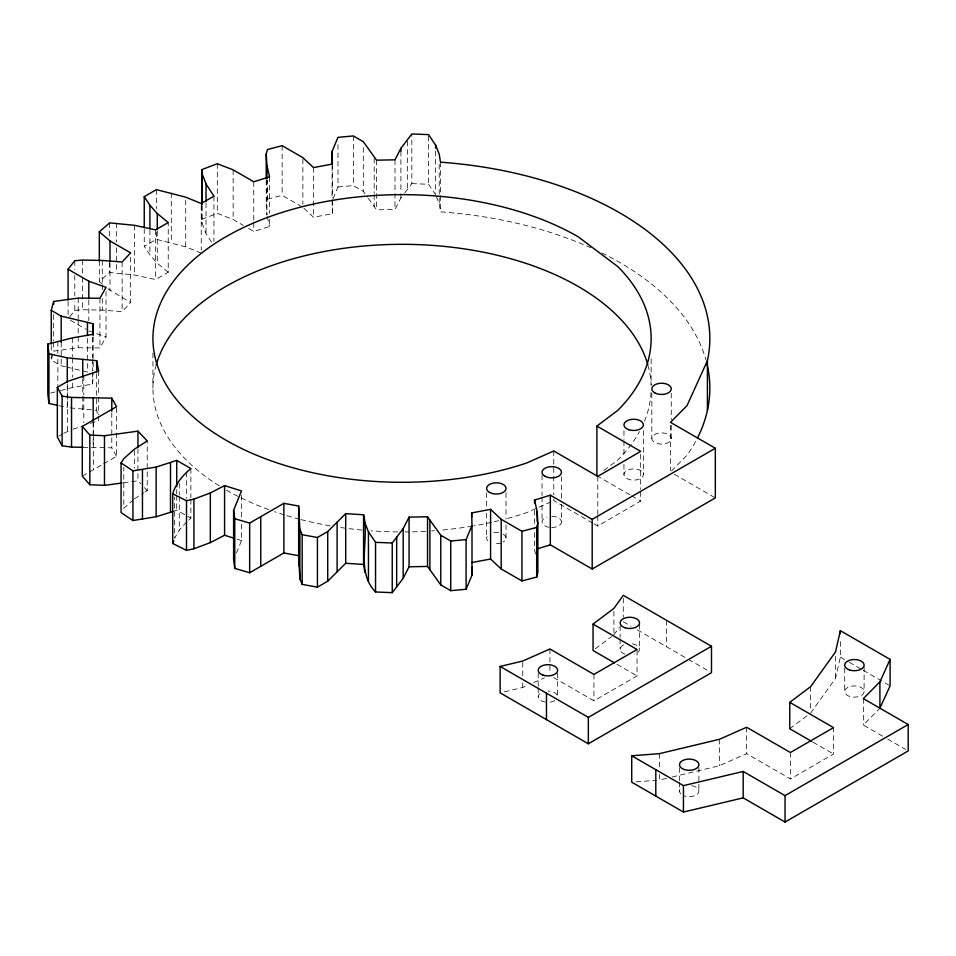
<?xml version="1.0" encoding="UTF-8"?>
<svg xmlns="http://www.w3.org/2000/svg" width="956" height="956" viewBox="0 0 956 956"><rect width="100%" height="100%" fill="white"/><g stroke="black" fill="none" stroke-linecap="round" stroke-linejoin="round"><path stroke-width="0.72" stroke-dasharray="4.78 3.58" d="M60.563 390.55L72.68 387.479L92.613 384.073L93.186 373.414M810.628 713.068L835.508 678.378L840.36 657.095L840.36 639.48M266.927 180.015L266.927 215.076L266.222 203.712L267.405 199.195L267.405 180.206M65.355 366.769L61.208 365.778L51.254 360.03L52.962 353.684M236.431 553.022L241.521 540.606L241.521 520.16M333.142 198.597L337.97 186.994L337.97 143.173M368.323 198.358L376.545 209.818L395.007 209.484L400.899 197.976L404.149 193.709M53.656 342.379L53.656 351.151L78.201 347.733L99.938 347.936L106.044 337.014L106.044 291.735M186.671 521.809L179.298 530.09L174.685 538.001L174.685 497.108M613.919 634.808L619.034 627.686M404.974 192.634L411.833 183.612L411.833 133.959M69.752 316.783L74.783 310.401L74.783 301.642M74.783 310.401L82.61 309.72L102.28 310.126L122.141 311.632L130.602 302.526L130.602 252.862M671.518 470.961L687.053 455.211A307.796 177.708 0 0 0 696.793 439.306M882.567 736.144L863.34 725.042L879.914 708.241M133.41 499.761L123.802 508.281L123.802 467.388M102.519 284.219L99.316 281.47L109.593 272.544L134.509 274.969L155.529 279.534L168.232 272.209L168.232 222.545M188.774 520.016L190.877 518.224L190.877 499.235M603.857 470.507L617.767 460.039A249.098 143.818 0 0 0 639.516 431.55M595.373 648.765L611.601 636.553M789.764 728.771L808.31 714.813M134.473 498.817L143.735 492.83M144.894 492.089L147.212 490.595L147.212 440.931M594.011 523.864L597.787 526.039L640.687 501.016L640.687 490.798M168.232 272.209L157.286 263.235L149.913 254.917L144.248 246.301L156.39 239.299L185.703 246.827L201.238 253.149M58.627 436.235L62.475 434.012M63.765 433.271L71.676 429.686M82.288 476.112L88.454 472.551M89.685 471.846L102.376 464.508M103.666 463.768L116.513 456.347L116.513 406.694M553.703 677.577L593.939 700.808L637.055 675.916L637.055 649.494M672.247 777.001L719.45 765.708L746.636 753.663L790.421 778.937L833.548 754.045L833.548 727.635M551.062 501.84L526.589 512.679A249.098 143.818 0 0 1 504.529 519.216M504.374 691.845L522.741 687.448L528.178 685.046M533.627 682.632L544.502 677.816M172.988 511.508L176.717 510.05L190.877 518.224M211.575 242.167L206.03 233.682L202.063 223.226L201.824 219.294L217.299 213.355L233.156 219.533L243.457 225.473M73.026 429.232L82.467 426.077M90.569 423.365L98.683 420.664L98.683 416.278M248.608 228.448L253.758 231.424L269.532 226.536L269.532 219.235M267.405 199.195L282.139 195.323L302.873 207.297M50.68 393.059L54.994 391.96M666.523 778.363L659.365 780.072L659.365 774.205M303.936 208.289L313.484 217.251L332.401 213.714L332.401 199.111M123.396 482.792L137.951 480.808L140.723 483.748M337.97 186.994L353.361 185.607L363.316 191.355L367.498 197.187M636.075 781.841L656.461 780.299M83.076 447.312L111.792 447.826L116.513 456.347M411.833 183.612L428.539 184.269L435.637 194.857M70.075 407.901L96.664 410.339L97.416 414.211M58.806 405.643L67.267 407.531L67.267 384.157M66.741 367.092L87.462 372.051L87.462 336.99M237.279 539.268L241.521 540.606M88.812 330.884L106.044 337.014M674.327 474.236L715.339 497.909M596.903 475.741L630.386 495.077M631.665 495.817L640.687 501.016M840.36 657.095L848.02 661.504M849.287 662.245L862.049 669.606M863.316 670.347L890.096 685.811M592.756 523.135L553.775 500.633L553.775 496.248M887.694 739.096L905.631 749.456M107.861 288.796L130.602 302.526M623.288 621.759L630.936 626.168M637.317 629.849L687.149 658.624M688.428 659.365L710.212 671.937M812.935 742.155L833.548 754.045M70.517 320.32L86.375 329.473M616.943 664.301L637.055 675.916M144.428 487.656L147.212 490.595M436.151 196.123L439.21 203.795L440.501 211.826A307.796 177.708 0 0 1 590.856 247.795M535.515 554.026L534.547 549.724L534.547 527.82M267.25 216.498L269.532 226.536M332.067 201.166L332.401 213.714M864.105 666.583L864.105 691.535A9.703 5.605 0 0 1 849.549 696.386A9.703 5.605 0 0 1 849.549 686.683A9.703 5.605 0 0 1 864.105 691.535M863.34 698.621L863.34 725.042M844.698 668.053L844.698 691.535M835.508 656.366L835.508 678.378M810.628 686.659L810.628 711.599M790.421 752.527L790.421 778.937M746.636 727.253L746.636 753.663M719.45 739.299L719.45 765.708M698.896 767.632L698.896 791.114M679.489 767.632L679.489 780.837M679.489 782.307L679.489 791.114M671.243 393.227L671.243 419.517M671.243 425.36L671.243 438.505A9.703 5.605 0 0 1 656.688 443.357A9.703 5.605 0 0 1 656.688 433.654A9.703 5.605 0 0 1 671.243 438.505M670.479 425.277L670.479 470.555M666.631 620.372L666.631 646.782M659.365 753.663L659.365 768.337M651.837 393.227L651.837 438.505M651.132 358.918L651.132 385.208A249.098 143.818 0 0 0 648.299 366.483M643.364 430.702L643.364 474.511A9.703 5.605 0 0 1 628.809 479.362A9.703 5.605 0 0 1 628.809 469.659A9.703 5.605 0 0 1 643.364 474.511M640.687 454.279L640.687 489.341M639.528 624.34L639.528 649.279M623.957 430.702L623.957 439.461M623.957 440.919L623.957 456.98M623.957 464.293L623.957 474.511M623.288 598.277L623.288 617.349M620.109 625.798L620.109 637.544M620.109 639.014L620.109 649.279M613.919 611.326L613.919 633.338M597.787 476.387L597.787 514.352M597.787 515.822L597.787 526.039M593.939 674.398L593.939 700.808M561.471 476.65L561.471 498.554M561.471 504.398L561.471 521.916A9.703 5.605 0 0 1 551.767 527.521M557.623 673.215L557.623 696.685A9.703 5.605 0 0 0 547.919 691.092M553.775 450.981L553.775 494.79M549.939 648.993L549.939 673.932M542.052 475.18L542.052 495.626M542.052 497.096L542.052 521.916M538.216 673.215L538.216 686.42M538.216 687.89L538.216 696.685M534.547 510.289L534.547 526.362M522.741 662.508L522.741 675.713M522.741 683.05L522.741 687.448M506.035 492.806L506.035 519.096M506.035 524.94L506.035 538.085M486.628 492.806L486.628 507.409M486.628 513.253L486.628 538.085M440.501 162.161L440.501 194.295M440.501 195.753L440.501 211.826M439.21 164.36L439.21 203.795M435.637 151.036L435.637 193.387M428.539 136.075L428.539 184.269M407.411 141.225L407.411 189.431M400.899 151.239L400.899 192.144M400.899 193.602L400.899 197.976M395.007 159.831L395.007 191.965M395.007 193.423L395.007 209.484M376.545 160.166L376.545 209.818M374.178 158.314L374.178 193.375M374.178 194.833L374.178 206.52M363.316 147.547L363.316 191.355M353.361 135.955L353.361 185.607M332.401 164.062L332.401 197.653M332.067 166.117L332.067 198.251M313.484 167.587L313.484 217.251M302.873 159.09L302.873 204.369M282.139 145.671L282.139 195.323M269.532 176.884L269.532 213.391M266.222 180.337L266.222 203.712M253.758 181.76L253.758 221.195M253.758 222.664L253.758 231.424M241.521 495.328L241.521 518.69M233.156 169.869L233.156 219.533M217.299 163.703L217.299 213.355M213.941 196.147L213.941 241.426M206.03 203.007L206.03 233.682M202.063 205.695L202.063 223.226M201.824 206.149L201.824 219.294M201.238 204.943L201.238 250.221M190.877 468.56L190.877 497.777M186.671 472.145L186.671 498.435M185.703 200.091L185.703 246.827M179.298 483.354L179.298 495.041M179.298 496.499L179.298 530.09M176.717 489.603L176.717 493.977M176.717 495.435L176.717 510.05M171.303 192.909L171.303 242.573M157.286 231.101L157.286 263.235M156.39 189.635L156.39 208.623M156.39 231.997L156.39 239.299M155.529 229.882L155.529 279.534M152.936 353.075L152.936 388.136M149.913 230.085L149.913 254.917M144.248 228.783L144.248 246.301M137.951 448.675L137.951 480.808M134.509 225.305L134.509 274.969M134.473 450.623L134.473 468.141M122.141 261.98L122.141 311.632M116.405 223.023L116.405 242.011M116.405 247.843L116.405 272.675M111.792 412.765L111.792 447.826M110 262.876L110 290.636M109.593 222.879L109.593 237.494M109.593 262.314L109.593 272.544M102.28 260.462L102.28 283.836M102.28 285.294L102.28 289.68M102.28 298.439L102.28 310.126M99.938 298.272L99.938 347.936M99.316 261.024L99.316 281.47M98.683 371L98.683 395.832M98.683 397.29L98.683 414.82M96.664 373.832L96.664 410.339M93.389 421.5L93.389 433.188M93.389 434.645L93.389 469.707M93.186 336.894L93.186 370.498M93.174 422.66L93.174 447.492M92.613 337.337L92.613 357.783M92.613 359.241L92.613 370.928M92.613 372.386L92.613 384.073M88.812 300.208L88.812 320.654M83.817 375.971L83.817 394.959M83.817 396.417L83.817 422.707M82.61 260.056L82.61 276.129M82.61 277.587L82.61 309.72M82.742 378.923L82.742 394.983M82.742 396.453L82.742 409.598M78.201 298.081L78.201 318.527M78.201 319.985L78.201 347.733M74.783 260.737L74.783 269.508M74.783 275.352L74.783 295.798M72.68 337.815L72.68 356.803M72.68 358.261L72.68 377.25M72.68 383.093L72.68 387.479M68.079 301.379L68.079 315.994M67.625 384.3L67.625 431.036M61.208 342.403L61.208 365.778M57.862 341.579L57.862 353.266M57.862 359.098L57.862 385.388M53.656 314.632L53.656 340.922M51.254 345.427L51.254 360.03M632.334 643.866A9.703 5.605 0 0 1 639.445 648.55A9.703 5.605 0 0 1 634.665 654.131M624.961 654.131A9.703 5.605 0 0 1 624.961 644.428M554.779 700.652A9.703 5.605 0 0 1 547.919 702.29M545.41 702.098A9.703 5.605 0 0 1 541.06 692.73M691.702 785.701A9.703 5.605 0 0 1 698.155 793.253A9.703 5.605 0 0 1 684.341 795.966M680.792 793.91A9.703 5.605 0 0 1 680.792 788.306M651.024 392.438A249.098 143.818 0 0 1 644.475 421.178M498.805 520.65A249.098 143.818 0 0 1 493.021 522.012M491.563 522.335A249.098 143.818 0 0 1 473.925 525.836M472.443 526.087A249.098 143.818 0 0 1 440.453 530.233M434.55 530.723A249.098 143.818 0 0 1 431.598 530.939M425.671 531.297A249.098 143.818 0 0 1 404.974 531.942M397.636 531.93A249.098 143.818 0 0 1 371 530.831M362.157 530.09A249.098 143.818 0 0 1 338.986 527.27M330.155 525.836A249.098 143.818 0 0 1 300.973 519.586M299.551 519.216A249.098 143.818 0 0 1 285.581 515.26M284.219 514.842A249.098 143.818 0 0 1 274.563 511.687M268.744 509.62A249.098 143.818 0 0 1 225.903 489.83M219.294 485.863A249.098 143.818 0 0 1 155.78 366.483M601.922 252.993A307.796 177.708 0 0 1 705.934 359.922M551.767 516.324A9.703 5.605 0 0 1 561.471 521.916M549.246 527.33A9.703 5.605 0 0 1 542.136 522.657A9.703 5.605 0 0 1 546.904 517.065M503.191 534.117A9.703 5.605 0 0 1 503.191 542.04M501.183 542.936A9.703 5.605 0 0 1 493.822 543.498M487.93 540.881A9.703 5.605 0 0 1 487.93 535.276M493.822 532.671A9.703 5.605 0 0 1 501.183 533.233"/><path stroke-width="1.43" d="M707.416 410.339L707.416 360.687A307.796 177.708 0 0 0 440.501 162.161L439.21 154.131L435.637 145.192L428.539 134.617L411.833 133.959L400.899 148.323L395.007 159.831L376.545 160.166L363.316 141.703L353.361 135.955L337.97 137.329L332.067 151.514L332.401 164.062L313.484 167.587L302.873 157.632L282.139 145.671L267.405 149.542L266.222 154.047L266.927 165.412L269.532 176.884L253.758 181.76L233.156 169.869L217.299 163.703L201.824 169.63L202.063 173.562L206.03 184.018L213.941 196.147L201.238 203.485L185.703 197.163L156.39 189.635L144.248 196.649L149.913 205.265L157.286 213.57L168.232 222.545L155.529 229.882L134.509 225.305L109.593 222.879L99.316 231.818L110 240.972L130.602 252.862L122.141 261.98L102.28 260.462L82.61 260.056L74.783 260.737L68.079 269.245L88.812 281.219L106.044 287.35L99.938 298.272L78.201 298.081L53.656 301.487L51.254 310.377L61.208 316.113L93.186 323.749L92.613 334.421L72.68 337.815L47.8 344.124L47.8 393.788L48.935 403.432L57.396 405.32M890.096 659.389L879.914 681.831L879.914 708.241L890.096 685.811L890.096 659.389L840.36 630.673L835.508 651.968L810.628 686.659L789.764 702.349L789.764 728.771L811.656 741.402M471.678 517.268L471.678 512.894L490.583 509.357L490.583 559.021L501.207 568.975L521.94 580.937L536.675 577.066L536.675 527.413L537.858 522.896L537.153 511.544L534.547 500.072L550.321 495.184L592.182 519.359L715.339 448.256L715.339 497.909L592.182 569.011L550.321 544.848L537.176 548.911M536.675 577.066L537.858 572.56L537.858 522.896M233.049 537.929L224.576 535.252L210.332 542.614L193.925 548.768L186.504 550.357L172.725 543.486L172.725 493.834C175.713 483.652 182.787 475.192 190.877 468.56L176.717 460.386L156.151 467.066L132.944 470.866L121.065 462.919L123.802 458.629L134.473 449.153L147.212 440.931L137.951 431.156L104.479 435.721L89.828 435.052L82.288 426.448L116.513 406.694L111.792 398.162L71.533 397.445L62.104 396.119L57.336 387.323L67.625 381.384L98.683 371L96.664 360.687L67.267 357.867L48.935 353.768L47.8 344.124M172.725 543.486L173.705 540.749M471.678 512.894L472.001 525.442L466.098 539.614L450.718 541L440.764 535.252L427.535 516.79L409.072 517.124L409.072 566.777L403.181 578.284L392.247 592.648L375.541 591.991C355.226 570.971 369.876 540.176 363.579 514.782L345.702 513.623L345.702 563.275L327.717 581.2L317.428 587.151L302.192 584.391L299.885 578.942L298.654 555.711L283.884 552.974L249.659 572.74L234.758 568.39L233.611 559.929L233.611 510.265L241.521 490.942L224.576 485.6L210.332 492.949L193.925 499.116L186.504 500.693L172.725 493.834M427.535 516.79L427.535 566.442L440.764 584.905L450.718 590.653L466.098 589.278L472.001 575.094L472.001 525.442M707.416 360.687L687.053 405.559L670.479 422.349L715.339 448.256M392.247 592.648L392.247 542.996L403.181 528.632L409.072 517.124M879.914 681.831L863.34 698.621L908.2 724.529L908.2 750.938L785.043 822.041L743.182 797.866L683.444 812.05L631.713 782.175L631.713 755.766L659.365 753.663L719.45 739.299L746.636 727.253L790.421 752.527L833.548 727.635L789.764 702.349M233.611 510.265L234.758 518.726L249.659 523.075L283.884 503.322L298.654 506.047L299.885 529.289L302.192 534.727L317.428 537.487L327.717 531.548L345.702 513.623M596.903 426.077L617.767 410.387A249.098 143.818 0 0 0 617.767 266.569L578.177 236.777A249.098 143.818 0 0 0 241.916 228.305A249.098 143.818 0 0 0 197.988 420.963A249.098 143.818 0 0 0 526.589 463.027L553.775 450.981L597.787 476.387L640.687 451.363L596.903 426.077L596.903 475.741M593.055 624.089L613.919 608.398L623.288 595.337L711.491 646.268L711.491 672.677L588.346 743.78L500.131 692.861L500.131 666.44L522.741 661.038L549.939 648.993L593.939 674.398L637.055 649.494L593.055 624.089L593.055 650.51L614.433 662.843M500.131 666.44L588.346 717.37L711.491 646.268M631.713 755.766L683.444 785.629L743.182 771.456L785.043 795.631L908.2 724.529M121.065 462.919L121.065 512.571L132.944 520.53L156.151 516.73L172.988 511.508M490.583 509.357L501.207 519.311L521.94 531.285L536.675 527.413M471.678 562.546L490.583 559.021M82.288 426.448L82.288 476.112L89.828 484.716L104.479 485.373L121.938 482.995M409.072 566.777L427.535 566.442M57.336 387.323L57.336 436.988L62.104 445.783L71.533 447.109L83.076 447.312M364.869 522.812L368.442 531.751L375.541 542.339L392.247 542.996M345.702 563.275L363.579 564.446L364.869 572.477M471.786 566.729L472.001 575.094M840.36 630.673L840.36 633.613M785.043 795.631L785.043 822.041M743.182 771.456L743.182 797.866M683.444 785.629L683.444 812.05M655.804 769.676L655.804 796.085M592.182 519.359L592.182 569.011M588.346 717.37L588.346 743.78M550.321 495.184L550.321 544.848M546.474 693.196L546.474 719.617M537.153 511.544L537.153 521.761M534.547 500.072L534.547 502.987M521.94 531.285L521.94 580.937M501.207 519.311L501.207 568.975M466.098 539.614L466.098 589.278M450.718 541L450.718 590.653M440.764 535.252L440.764 584.905M435.637 145.192L435.637 148.108M429.901 520.088L429.901 569.752M403.181 528.632L403.181 578.284M400.899 148.323L400.899 151.239M396.668 537.176L396.668 586.841M375.541 542.339L375.541 591.991M368.442 531.751L368.442 581.415M363.579 514.782L363.579 564.446M337.098 522.203L337.098 571.855M332.067 151.514L332.067 164.659M327.717 531.548L327.717 581.2M317.428 537.487L317.428 587.151M302.192 534.727L302.192 584.391M299.885 529.289L299.885 578.942M299.228 516.79L299.228 566.454M298.654 506.047L298.654 555.711M283.884 503.322L283.884 552.974M266.927 165.412L266.927 178.557M266.222 154.047L266.222 178.88M260.749 516.67L260.749 566.334M249.659 523.075L249.659 572.74M234.758 518.726L234.758 568.39M224.576 485.6L224.576 535.252M210.332 492.949L210.332 542.614M206.03 184.018L206.03 201.549M202.063 173.562L202.063 204.237M201.824 169.63L201.824 204.692M193.925 499.116L193.925 548.768M186.504 500.693L186.504 550.357M176.717 460.386L176.717 486.676M170.503 462.812L170.503 512.476M157.286 213.57L157.286 229.643M156.151 467.066L156.151 516.73M149.913 205.265L149.913 228.627M144.248 196.649L144.248 227.325M142.456 469.731L142.456 519.395M137.951 431.156L137.951 447.217M132.944 470.866L132.944 520.53M111.792 398.162L111.792 411.307M110 240.972L110 261.418M104.479 435.721L104.479 485.373M99.316 231.818L99.316 261.024M96.664 360.687L96.664 372.362M93.186 323.749L93.186 335.437M93.174 397.839L93.174 421.202M89.828 435.052L89.828 484.716M88.812 281.219L88.812 298.75M87.462 322.387L87.462 335.532M82.742 359.934L82.742 377.465M71.533 397.445L71.533 447.109M68.079 269.245L68.079 299.921M67.267 357.867L67.267 382.699M62.104 396.119L62.104 445.783M61.208 316.113L61.208 342.403M53.656 301.487L53.656 304.402M51.254 310.377L51.254 343.969M48.935 353.768L48.935 403.432M156.175 365.037A249.098 143.818 0 0 1 402.034 244.318A249.098 143.818 0 0 1 647.905 365.037M706.974 363.949A307.796 177.708 0 0 1 697.498 437.944M624.961 627.722A9.703 5.605 0 0 0 639.528 622.87A9.703 5.605 0 0 0 624.961 618.018A9.703 5.605 0 0 0 624.961 627.722M543.068 675.127A9.703 5.605 0 0 0 557.623 670.275A9.703 5.605 0 0 0 543.068 665.424A9.703 5.605 0 0 0 543.068 675.127M849.549 669.965A9.703 5.605 0 0 0 864.105 665.113A9.703 5.605 0 0 0 849.549 660.261A9.703 5.605 0 0 0 849.549 669.965M684.341 769.544A9.703 5.605 0 0 0 698.896 764.692A9.703 5.605 0 0 0 684.341 759.841A9.703 5.605 0 0 0 684.341 769.544M628.809 429.71A9.703 5.605 0 0 0 643.364 424.858A9.703 5.605 0 0 0 628.809 420.007A9.703 5.605 0 0 0 628.809 429.71M544.896 476.231A9.703 5.605 0 0 0 561.136 473.71A9.703 5.605 0 0 0 549.246 466.851A9.703 5.605 0 0 0 544.896 476.231M489.472 492.388A9.703 5.605 0 0 0 505.7 489.878A9.703 5.605 0 0 0 493.822 483.007A9.703 5.605 0 0 0 489.472 492.388M654.681 392.808A9.703 5.605 0 0 0 670.921 390.299A9.703 5.605 0 0 0 659.031 383.428A9.703 5.605 0 0 0 654.681 392.808"/></g></svg>
